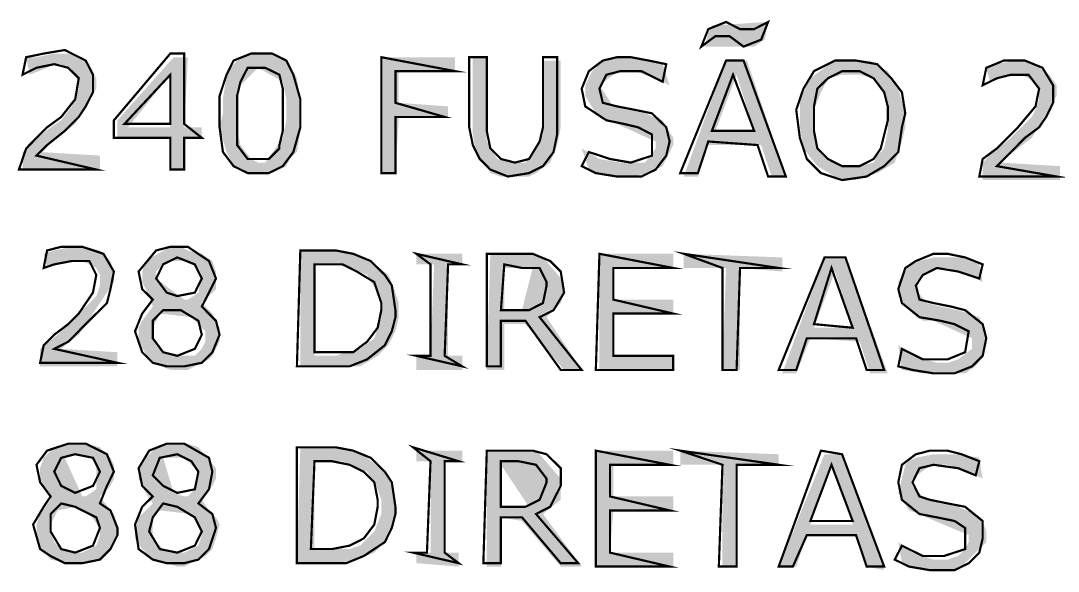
# Model space of a CAD drawing. Header units: millimetres. Extents: x 688550 to 690417, y 7458888 to 7459543.
# Drawn here: x 689739.6 to 689761.46, y 7459309.29 to 7459320.9 of the extents above; entities that cross this region are included whole.
import ezdxf

# ---------------------------------------------------------------- set-up
doc = ezdxf.new("R2010")
doc.units = ezdxf.units.MM
doc.header["$LTSCALE"] = 3
doc.header["$MEASUREMENT"] = 0
doc.layers.add('H', color=7, linetype='Continuous')
doc.layers.add('P', color=7, linetype='Continuous')

msp = doc.modelspace()

# ---------------------------------------------------------------- hatches: boundary and pattern name
at = {"layer": 'H', "linetype": 'Continuous'}
for points in [[(689754.014, 7459320.351), (689754.086, 7459320.649), (689754.161, 7459320.796), (689755.346, 7459320.871), (689755.274, 7459320.498), (689755.052, 7459320.351), (689754.237, 7459320.351), (689754.014, 7459320.351)], [(689741.272, 7459317.759), (689739.642, 7459317.759), (689739.642, 7459318.129), (689739.865, 7459318.351), (689740.234, 7459318.65), (689740.457, 7459318.797), (689740.679, 7459319.091), (689740.751, 7459319.242), (689740.826, 7459319.464), (689740.826, 7459319.611), (689740.751, 7459319.758), (689740.457, 7459319.981), (689740.31, 7459319.981), (689740.159, 7459319.905), (689739.789, 7459319.758), (689739.718, 7459320.128), (689739.936, 7459320.128), (689740.31, 7459320.204), (689740.604, 7459320.204), (689740.902, 7459320.128), (689741.049, 7459319.981), (689741.196, 7459319.683), (689741.196, 7459319.464), (689740.751, 7459318.721), (689740.381, 7459318.427), (689740.012, 7459318.129), (689741.272, 7459318.053), (689741.272, 7459317.759)], [(689744.455, 7459317.684), (689744.086, 7459317.831), (689744.014, 7459317.982), (689743.939, 7459318.129), (689743.792, 7459318.65), (689743.863, 7459318.944), (689743.863, 7459319.242), (689743.939, 7459319.758), (689744.014, 7459319.905), (689744.161, 7459320.057), (689744.455, 7459320.204), (689744.678, 7459320.204), (689744.606, 7459319.905), (689744.161, 7459319.464), (689744.161, 7459319.019), (689744.161, 7459318.574), (689744.233, 7459318.276), (689744.455, 7459317.982), (689744.606, 7459317.906), (689744.753, 7459317.906), (689745.123, 7459318.427), (689745.199, 7459318.797), (689745.199, 7459319.242), (689745.123, 7459319.611), (689744.606, 7459319.905), (689744.678, 7459320.204), (689744.9, 7459320.204), (689745.199, 7459320.057), (689745.346, 7459319.834), (689745.421, 7459319.683), (689745.493, 7459319.242), (689745.493, 7459318.944), (689745.493, 7459318.574), (689745.421, 7459318.129), (689745.27, 7459317.982), (689745.199, 7459317.831), (689744.9, 7459317.684), (689744.455, 7459317.684)], [(689742.754, 7459317.759), (689742.754, 7459318.427), (689741.641, 7459318.427), (689741.641, 7459318.797), (689741.864, 7459318.65), (689742.754, 7459318.65), (689742.754, 7459319.758), (689741.864, 7459318.65), (689741.641, 7459318.797), (689742.826, 7459320.128), (689743.124, 7459320.128), (689743.048, 7459318.65), (689743.418, 7459318.65), (689743.418, 7459318.427), (689743.048, 7459318.427), (689743.048, 7459317.759), (689742.754, 7459317.759)], [(689747.198, 7459317.684), (689747.198, 7459320.128), (689748.752, 7459320.128), (689748.752, 7459319.834), (689747.567, 7459319.834), (689747.567, 7459319.166), (689748.605, 7459319.091), (689748.605, 7459318.868), (689747.567, 7459318.868), (689747.496, 7459317.684), (689747.198, 7459317.684)], [(689749.865, 7459317.612), (689749.718, 7459317.612), (689749.495, 7459317.684), (689749.42, 7459317.831), (689749.197, 7459318.053), (689749.126, 7459318.498), (689749.126, 7459320.128), (689749.42, 7459320.128), (689749.42, 7459318.65), (689749.42, 7459318.351), (689749.642, 7459317.982), (689749.94, 7459317.906), (689750.234, 7459317.906), (689750.604, 7459318.498), (689750.604, 7459320.057), (689750.978, 7459320.057), (689750.978, 7459318.65), (689750.902, 7459318.276), (689750.755, 7459317.906), (689750.457, 7459317.684), (689750.31, 7459317.612), (689750.087, 7459317.612), (689749.865, 7459317.612)], [(689752.234, 7459317.612), (689752.015, 7459317.612), (689751.57, 7459317.759), (689751.419, 7459318.204), (689751.793, 7459317.982), (689752.234, 7459317.906), (689752.532, 7459317.906), (689752.754, 7459317.906), (689752.977, 7459318.204), (689752.977, 7459318.351), (689752.162, 7459318.721), (689751.94, 7459318.797), (689751.717, 7459318.944), (689751.494, 7459319.313), (689751.494, 7459319.536), (689751.641, 7459319.834), (689751.717, 7459319.905), (689751.864, 7459320.057), (689752.162, 7459320.128), (689752.532, 7459320.128), (689752.754, 7459320.057), (689753.124, 7459319.981), (689753.271, 7459319.536), (689752.977, 7459319.683), (689752.532, 7459319.834), (689752.234, 7459319.834), (689752.087, 7459319.758), (689751.793, 7459319.536), (689752.087, 7459319.091), (689752.385, 7459319.019), (689752.754, 7459318.944), (689753.124, 7459318.797), (689753.347, 7459318.427), (689753.347, 7459318.276), (689753.271, 7459318.129), (689753.124, 7459317.831), (689752.83, 7459317.684), (689752.456, 7459317.612), (689752.234, 7459317.612)], [(689755.72, 7459317.612), (689755.421, 7459317.612), (689755.199, 7459318.276), (689755.052, 7459318.574), (689754.682, 7459319.758), (689754.237, 7459318.574), (689755.052, 7459318.574), (689755.199, 7459318.276), (689754.086, 7459318.276), (689753.867, 7459317.612), (689753.569, 7459317.612), (689754.46, 7459320.057), (689754.901, 7459320.057), (689755.72, 7459317.612)], [(689756.975, 7459317.537), (689756.753, 7459317.612), (689756.383, 7459317.831), (689756.089, 7459318.204), (689756.014, 7459318.65), (689756.014, 7459318.944), (689756.014, 7459319.242), (689756.236, 7459319.683), (689756.534, 7459319.905), (689756.753, 7459320.057), (689756.975, 7459320.057), (689757.496, 7459320.057), (689757.274, 7459319.758), (689756.904, 7459319.758), (689756.606, 7459319.683), (689756.534, 7459319.536), (689756.459, 7459319.389), (689756.312, 7459319.019), (689756.312, 7459318.797), (689756.312, 7459318.574), (689756.383, 7459318.204), (689756.534, 7459318.053), (689756.606, 7459317.982), (689756.904, 7459317.831), (689757.274, 7459317.831), (689757.568, 7459317.906), (689757.643, 7459318.053), (689757.79, 7459318.204), (689757.866, 7459318.574), (689757.866, 7459319.019), (689757.79, 7459319.389), (689757.568, 7459319.683), (689757.274, 7459319.758), (689757.496, 7459320.057), (689757.719, 7459319.905), (689757.866, 7459319.834), (689758.088, 7459319.464), (689758.235, 7459318.944), (689758.235, 7459318.797), (689758.235, 7459318.65), (689758.164, 7459318.351), (689758.088, 7459318.129), (689758.013, 7459317.906), (689757.643, 7459317.684), (689757.198, 7459317.537), (689756.975, 7459317.537)], [(689761.495, 7459317.537), (689759.865, 7459317.537), (689759.865, 7459317.906), (689760.088, 7459318.129), (689760.457, 7459318.427), (689760.68, 7459318.65), (689760.902, 7459318.868), (689760.978, 7459319.019), (689761.054, 7459319.242), (689761.054, 7459319.464), (689760.978, 7459319.611), (689760.68, 7459319.758), (689760.533, 7459319.758), (689760.386, 7459319.758), (689760.163, 7459319.683), (689760.016, 7459319.611), (689759.941, 7459319.905), (689760.163, 7459319.981), (689760.533, 7459320.057), (689760.755, 7459320.057), (689761.054, 7459319.905), (689761.272, 7459319.758), (689761.423, 7459319.536), (689761.423, 7459319.313), (689760.902, 7459318.427), (689760.608, 7459318.204), (689760.235, 7459317.906), (689761.495, 7459317.831), (689761.495, 7459317.537)], [(689741.641, 7459313.61), (689740.012, 7459313.61), (689740.012, 7459313.979), (689740.381, 7459314.277), (689740.604, 7459314.5), (689740.826, 7459314.723), (689741.049, 7459314.945), (689741.196, 7459315.092), (689741.272, 7459315.315), (689741.272, 7459315.537), (689741.196, 7459315.684), (689740.902, 7459315.831), (689740.679, 7459315.831), (689740.532, 7459315.831), (689740.159, 7459315.684), (689740.087, 7459315.983), (689740.31, 7459316.054), (689740.679, 7459316.13), (689740.973, 7459316.13), (689741.272, 7459316.054), (689741.494, 7459315.831), (689741.566, 7459315.609), (689741.566, 7459315.386), (689740.973, 7459314.5), (689740.826, 7459314.277), (689740.457, 7459313.979), (689741.641, 7459313.908), (689741.641, 7459313.61)], [(689743.124, 7459313.534), (689742.901, 7459313.534), (689742.754, 7459313.534), (689742.385, 7459313.685), (689742.309, 7459313.757), (689742.086, 7459314.13), (689742.086, 7459314.424), (689742.162, 7459314.571), (689742.385, 7459314.87), (689742.532, 7459314.723), (689742.385, 7459314.424), (689742.385, 7459314.202), (689742.456, 7459314.055), (689742.603, 7459313.908), (689742.826, 7459313.832), (689743.048, 7459313.832), (689743.271, 7459313.832), (689743.418, 7459313.979), (689743.493, 7459314.13), (689743.493, 7459314.349), (689743.199, 7459314.647), (689742.532, 7459314.723), (689742.385, 7459314.87), (689742.309, 7459315.092), (689742.162, 7459315.386), (689742.162, 7459315.609), (689742.233, 7459315.831), (689742.754, 7459316.13), (689742.977, 7459316.13), (689743.124, 7459316.054), (689743.418, 7459315.983), (689743.64, 7459315.831), (689743.716, 7459315.609), (689743.716, 7459315.239), (689743.418, 7459314.945), (689743.346, 7459315.164), (689743.418, 7459315.537), (689743.346, 7459315.684), (689743.048, 7459315.831), (689742.826, 7459315.831), (689742.679, 7459315.831), (689742.456, 7459315.609), (689742.456, 7459315.462), (689743.048, 7459315.017), (689743.124, 7459315.017), (689743.346, 7459315.164), (689743.418, 7459314.945), (689743.64, 7459314.723), (689743.716, 7459314.571), (689743.792, 7459314.424), (689743.792, 7459314.13), (689743.64, 7459313.832), (689743.569, 7459313.757), (689743.418, 7459313.685), (689743.124, 7459313.534)], [(689746.085, 7459313.61), (689745.493, 7459313.61), (689745.493, 7459316.054), (689746.307, 7459316.054), (689746.53, 7459315.983), (689746.753, 7459315.907), (689746.975, 7459315.831), (689747.345, 7459315.537), (689747.42, 7459315.386), (689747.567, 7459314.945), (689747.567, 7459314.647), (689747.496, 7459314.349), (689747.345, 7459314.055), (689747.122, 7459313.832), (689746.753, 7459313.61), (689746.236, 7459313.61), (689746.236, 7459313.832), (689746.459, 7459313.908), (689746.606, 7459313.908), (689746.753, 7459313.979), (689747.051, 7459314.202), (689747.198, 7459314.647), (689747.198, 7459314.945), (689747.122, 7459315.164), (689746.9, 7459315.537), (689746.53, 7459315.684), (689746.236, 7459315.76), (689745.791, 7459315.76), (689745.791, 7459313.832), (689746.236, 7459313.832), (689746.236, 7459313.61), (689746.085, 7459313.61)], [(689748.903, 7459313.534), (689747.937, 7459313.534), (689747.937, 7459313.832), (689748.235, 7459313.832), (689748.311, 7459315.76), (689747.937, 7459315.76), (689747.937, 7459315.983), (689748.903, 7459315.983), (689748.903, 7459315.76), (689748.605, 7459315.76), (689748.605, 7459313.832), (689748.903, 7459313.832), (689748.903, 7459313.534)], [(689751.049, 7459313.534), (689750.234, 7459314.5), (689749.789, 7459314.5), (689749.789, 7459314.794), (689750.163, 7459314.794), (689750.386, 7459315.684), (689750.163, 7459315.684), (689749.789, 7459315.684), (689749.789, 7459314.794), (689749.789, 7459314.5), (689749.789, 7459313.534), (689749.42, 7459313.534), (689749.495, 7459315.983), (689750.163, 7459315.983), (689750.457, 7459315.983), (689750.604, 7459315.907), (689751.049, 7459315.386), (689751.049, 7459315.164), (689750.978, 7459314.945), (689750.68, 7459314.647), (689751.419, 7459313.534), (689751.049, 7459313.534)], [(689753.347, 7459313.534), (689751.793, 7459313.534), (689751.793, 7459315.983), (689753.347, 7459315.983), (689753.347, 7459315.684), (689752.087, 7459315.684), (689752.087, 7459315.017), (689753.347, 7459315.017), (689753.347, 7459314.723), (689752.087, 7459314.723), (689752.087, 7459313.832), (689753.347, 7459313.832), (689753.347, 7459313.534)], [(689754.384, 7459313.534), (689754.46, 7459315.684), (689753.569, 7459315.684), (689753.569, 7459315.983), (689755.644, 7459315.907), (689755.644, 7459315.609), (689754.754, 7459315.684), (689754.754, 7459313.534), (689754.384, 7459313.534)], [(689757.496, 7459313.463), (689757.274, 7459314.13), (689757.127, 7459314.424), (689756.753, 7459315.609), (689756.312, 7459314.424), (689757.127, 7459314.424), (689757.274, 7459314.13), (689756.236, 7459314.202), (689755.938, 7459313.463), (689755.644, 7459313.463), (689756.534, 7459315.907), (689756.975, 7459315.907), (689757.866, 7459313.463), (689757.496, 7459313.463)], [(689758.828, 7459313.463), (689758.605, 7459313.463), (689758.164, 7459313.534), (689758.088, 7459314.055), (689758.387, 7459313.832), (689758.903, 7459313.685), (689759.126, 7459313.685), (689759.348, 7459313.757), (689759.642, 7459313.979), (689759.642, 7459314.202), (689758.828, 7459314.571), (689758.605, 7459314.571), (689758.387, 7459314.723), (689758.088, 7459315.092), (689758.088, 7459315.386), (689758.235, 7459315.684), (689758.387, 7459315.76), (689758.534, 7459315.831), (689758.828, 7459315.907), (689759.201, 7459315.907), (689759.42, 7459315.907), (689759.794, 7459315.76), (689759.865, 7459315.386), (689759.571, 7459315.537), (689759.126, 7459315.684), (689758.903, 7459315.684), (689758.681, 7459315.609), (689758.458, 7459315.386), (689758.458, 7459315.239), (689758.681, 7459314.945), (689758.979, 7459314.87), (689759.348, 7459314.794), (689759.794, 7459314.647), (689759.941, 7459314.277), (689759.865, 7459313.832), (689759.718, 7459313.61), (689759.495, 7459313.463), (689759.126, 7459313.463), (689758.828, 7459313.463)], [(689740.604, 7459309.46), (689740.234, 7459309.536), (689740.012, 7459309.758), (689739.936, 7459310.052), (689739.936, 7459310.275), (689740.012, 7459310.497), (689740.234, 7459310.796), (689740.381, 7459310.573), (689740.234, 7459310.275), (689740.234, 7459310.128), (689740.31, 7459309.905), (689740.457, 7459309.758), (689740.679, 7459309.683), (689740.902, 7459309.683), (689741.049, 7459309.758), (689741.196, 7459309.83), (689741.272, 7459310.052), (689741.272, 7459310.203), (689741.049, 7459310.497), (689740.751, 7459310.649), (689740.381, 7459310.573), (689740.234, 7459310.796), (689740.159, 7459310.943), (689740.012, 7459311.241), (689740.012, 7459311.463), (689740.087, 7459311.682), (689740.31, 7459311.904), (689740.604, 7459311.98), (689740.973, 7459311.98), (689741.272, 7459311.904), (689741.494, 7459311.682), (689741.566, 7459311.535), (689741.566, 7459311.241), (689741.494, 7459311.09), (689741.272, 7459310.867), (689741.196, 7459311.018), (689741.196, 7459311.61), (689740.902, 7459311.757), (689740.679, 7459311.757), (689740.532, 7459311.682), (689740.902, 7459310.867), (689740.973, 7459310.867), (689741.196, 7459311.018), (689741.272, 7459310.867), (689741.494, 7459310.573), (689741.566, 7459310.497), (689741.641, 7459310.275), (689741.641, 7459310.052), (689741.494, 7459309.758), (689741.272, 7459309.536), (689740.973, 7459309.46), (689740.604, 7459309.46)], [(689742.901, 7459309.389), (689742.679, 7459309.46), (689742.385, 7459309.536), (689742.233, 7459309.683), (689742.162, 7459309.758), (689742.011, 7459309.981), (689742.011, 7459310.128), (689742.086, 7459310.426), (689742.385, 7459310.72), (689742.532, 7459310.573), (689742.385, 7459310.426), (689742.385, 7459310.275), (689742.385, 7459310.052), (689742.456, 7459309.905), (689742.603, 7459309.758), (689742.754, 7459309.683), (689743.048, 7459309.683), (689743.199, 7459309.758), (689743.346, 7459309.83), (689743.418, 7459310.052), (689743.418, 7459310.203), (689743.199, 7459310.497), (689742.532, 7459310.573), (689742.385, 7459310.72), (689742.233, 7459310.943), (689742.086, 7459311.241), (689742.086, 7459311.463), (689742.233, 7459311.682), (689742.456, 7459311.904), (689742.754, 7459311.98), (689743.124, 7459311.98), (689743.346, 7459311.904), (689743.716, 7459311.463), (689743.716, 7459311.241), (689743.64, 7459311.09), (689743.418, 7459310.796), (689743.271, 7459311.018), (689743.346, 7459311.388), (689743.048, 7459311.682), (689742.826, 7459311.682), (689742.603, 7459311.682), (689742.826, 7459310.943), (689743.048, 7459310.867), (689743.124, 7459310.867), (689743.271, 7459311.018), (689743.418, 7459310.796), (689743.569, 7459310.573), (689743.716, 7459310.426), (689743.792, 7459310.275), (689743.716, 7459309.981), (689743.64, 7459309.758), (689743.493, 7459309.611), (689743.346, 7459309.536), (689743.048, 7459309.389), (689742.901, 7459309.389)], [(689745.421, 7459309.46), (689745.493, 7459311.904), (689746.085, 7459311.904), (689746.236, 7459311.904), (689746.236, 7459311.61), (689745.791, 7459311.61), (689745.791, 7459309.758), (689746.16, 7459309.758), (689746.383, 7459309.758), (689746.53, 7459309.758), (689746.753, 7459309.83), (689747.051, 7459310.128), (689747.198, 7459310.497), (689747.198, 7459310.796), (689747.122, 7459311.018), (689746.9, 7459311.388), (689746.53, 7459311.535), (689746.383, 7459311.61), (689746.236, 7459311.61), (689746.236, 7459311.904), (689746.53, 7459311.833), (689746.753, 7459311.757), (689746.9, 7459311.682), (689747.273, 7459311.388), (689747.42, 7459311.165), (689747.496, 7459310.867), (689747.496, 7459310.497), (689747.42, 7459310.203), (689747.273, 7459309.905), (689747.051, 7459309.683), (689746.681, 7459309.536), (689746.236, 7459309.46), (689745.421, 7459309.46)], [(689748.827, 7459309.389), (689747.937, 7459309.46), (689747.937, 7459309.683), (689748.235, 7459309.683), (689748.235, 7459311.61), (689747.937, 7459311.61), (689747.937, 7459311.833), (689748.903, 7459311.833), (689748.903, 7459311.61), (689748.533, 7459311.61), (689748.533, 7459309.683), (689748.827, 7459309.683), (689748.827, 7459309.389)], [(689750.978, 7459309.389), (689750.163, 7459310.35), (689749.718, 7459310.426), (689749.718, 7459310.649), (689750.31, 7459310.649), (689749.718, 7459311.535), (689749.718, 7459310.649), (689749.718, 7459310.426), (689749.718, 7459309.389), (689749.42, 7459309.389), (689749.42, 7459311.833), (689750.234, 7459311.833), (689750.386, 7459311.833), (689750.533, 7459311.757), (689750.978, 7459311.241), (689750.978, 7459311.018), (689750.978, 7459310.796), (689750.604, 7459310.497), (689751.419, 7459309.389), (689750.978, 7459309.389)], [(689753.347, 7459309.389), (689751.717, 7459309.389), (689751.717, 7459311.833), (689753.347, 7459311.833), (689753.347, 7459311.535), (689752.087, 7459311.535), (689752.087, 7459310.867), (689753.347, 7459310.867), (689753.347, 7459310.573), (689752.087, 7459310.573), (689752.015, 7459309.683), (689753.347, 7459309.683), (689753.347, 7459309.389)], [(689754.682, 7459309.389), (689754.384, 7459309.389), (689754.384, 7459311.535), (689753.494, 7459311.535), (689753.494, 7459311.833), (689755.568, 7459311.757), (689755.568, 7459311.535), (689754.682, 7459311.535), (689754.682, 7459309.389)], [(689757.79, 7459309.313), (689757.421, 7459309.389), (689757.198, 7459310.052), (689757.127, 7459310.275), (689756.681, 7459311.535), (689756.236, 7459310.275), (689757.127, 7459310.275), (689757.198, 7459310.052), (689756.161, 7459310.052), (689755.938, 7459309.389), (689755.568, 7459309.389), (689756.534, 7459311.757), (689756.904, 7459311.757), (689757.79, 7459309.313)], [(689758.828, 7459309.313), (689758.605, 7459309.313), (689758.164, 7459309.46), (689758.088, 7459309.905), (689758.387, 7459309.683), (689758.828, 7459309.536), (689759.126, 7459309.536), (689759.348, 7459309.611), (689759.495, 7459309.758), (689759.571, 7459309.905), (689759.571, 7459310.052), (689758.681, 7459310.426), (689758.534, 7459310.497), (689758.311, 7459310.573), (689758.088, 7459310.943), (689758.235, 7459311.535), (689758.311, 7459311.61), (689758.458, 7459311.682), (689758.828, 7459311.757), (689759.126, 7459311.757), (689759.348, 7459311.757), (689759.794, 7459311.682), (689759.865, 7459311.241), (689759.571, 7459311.388), (689759.126, 7459311.535), (689758.828, 7459311.535), (689758.681, 7459311.463), (689758.387, 7459311.241), (689758.387, 7459311.09), (689758.681, 7459310.796), (689758.979, 7459310.72), (689759.348, 7459310.649), (689759.718, 7459310.497), (689759.865, 7459310.35), (689759.941, 7459310.128), (689759.941, 7459309.905), (689759.42, 7459309.389), (689759.273, 7459309.313), (689759.05, 7459309.313), (689758.828, 7459309.313)]]:
    msp.add_hatch(color=256, dxfattribs=at).paths.add_polyline_path(points)

# ---------------------------------------------------------------- linework, layer by layer
at = {"layer": 'P', "const_width": 0.0462}
for points in [[(689755.346, 7459320.871), (689755.052, 7459320.72), (689754.754, 7459320.72), (689754.46, 7459320.871), (689754.086, 7459320.72), (689753.939, 7459320.351), (689754.237, 7459320.573), (689754.531, 7459320.573), (689754.829, 7459320.351), (689755.199, 7459320.498), (689755.346, 7459320.871), (689755.346, 7459320.871)], [(689741.196, 7459317.759), (689739.936, 7459318.053), (689740.159, 7459318.276), (689740.532, 7459318.574), (689740.826, 7459318.868), (689740.973, 7459319.091), (689741.125, 7459319.389), (689741.125, 7459319.758), (689740.973, 7459320.057), (689740.532, 7459320.279), (689740.087, 7459320.204), (689739.718, 7459320.128), (689739.642, 7459319.758), (689739.936, 7459319.905), (689740.31, 7459319.981), (689740.604, 7459319.905), (689740.826, 7459319.683), (689740.751, 7459319.242), (689740.457, 7459318.868), (689740.159, 7459318.65), (689739.936, 7459318.427), (689739.718, 7459318.204), (689739.566, 7459317.759), (689741.196, 7459317.759), (689741.196, 7459317.759)], [(689743.418, 7459318.427), (689743.048, 7459318.721), (689743.048, 7459320.204), (689742.754, 7459320.204), (689741.566, 7459318.797), (689741.566, 7459318.427), (689742.754, 7459318.427), (689742.754, 7459317.759), (689743.048, 7459317.759), (689743.048, 7459318.427), (689743.418, 7459318.427), (689743.418, 7459318.427)], [(689745.493, 7459318.944), (689745.493, 7459319.242), (689745.346, 7459319.758), (689745.199, 7459320.057), (689744.9, 7459320.204), (689744.455, 7459320.204), (689744.086, 7459320.057), (689743.939, 7459319.758), (689743.792, 7459319.313), (689743.792, 7459318.944), (689743.792, 7459318.65), (689743.863, 7459318.129), (689744.086, 7459317.831), (689744.384, 7459317.684), (689744.829, 7459317.684), (689745.123, 7459317.831), (689745.346, 7459318.129), (689745.493, 7459318.65), (689745.493, 7459318.944), (689745.493, 7459318.944)], [(689748.752, 7459319.834), (689747.198, 7459320.128), (689747.198, 7459317.684), (689747.496, 7459317.684), (689747.496, 7459318.868), (689748.533, 7459318.868), (689747.496, 7459319.166), (689747.496, 7459319.834), (689748.752, 7459319.834), (689748.752, 7459319.834)], [(689750.902, 7459318.65), (689750.902, 7459320.128), (689750.604, 7459320.128), (689750.604, 7459318.65), (689750.533, 7459318.351), (689750.31, 7459317.982), (689750.012, 7459317.906), (689749.718, 7459317.982), (689749.495, 7459318.204), (689749.42, 7459318.574), (689749.42, 7459320.128), (689749.05, 7459320.128), (689749.05, 7459318.65), (689749.126, 7459318.276), (689749.273, 7459317.982), (689749.495, 7459317.759), (689749.865, 7459317.612), (689750.31, 7459317.684), (689750.604, 7459317.831), (689750.827, 7459318.129), (689750.902, 7459318.498), (689750.902, 7459318.65), (689750.902, 7459318.65)], [(689753.271, 7459318.351), (689753.2, 7459318.65), (689752.901, 7459318.944), (689752.532, 7459319.019), (689752.162, 7459319.091), (689751.864, 7459319.166), (689751.793, 7459319.464), (689751.94, 7459319.758), (689752.234, 7459319.834), (689752.679, 7459319.834), (689753.124, 7459319.611), (689753.2, 7459319.981), (689752.83, 7459320.057), (689752.456, 7459320.128), (689752.162, 7459320.128), (689751.864, 7459320.057), (689751.57, 7459319.834), (689751.419, 7459319.464), (689751.494, 7459319.091), (689751.94, 7459318.797), (689752.309, 7459318.721), (689752.607, 7459318.65), (689752.901, 7459318.498), (689752.901, 7459318.053), (689752.456, 7459317.906), (689752.015, 7459317.982), (689751.57, 7459318.129), (689751.419, 7459317.831), (689751.717, 7459317.684), (689752.162, 7459317.612), (689752.679, 7459317.612), (689752.977, 7459317.759), (689753.2, 7459318.053), (689753.271, 7459318.351), (689753.271, 7459318.351)], [(689755.72, 7459317.612), (689754.829, 7459320.057), (689754.46, 7459320.057), (689753.494, 7459317.684), (689753.867, 7459317.684), (689754.086, 7459318.351), (689755.123, 7459318.276), (689755.346, 7459317.612), (689755.72, 7459317.612), (689755.72, 7459317.612)], [(689757.866, 7459319.758), (689757.643, 7459319.981), (689757.198, 7459320.057), (689756.753, 7459320.057), (689756.312, 7459319.834), (689756.089, 7459319.464), (689755.938, 7459319.019), (689756.014, 7459318.427), (689756.161, 7459317.982), (689756.459, 7459317.684), (689756.904, 7459317.537), (689757.421, 7459317.612), (689757.79, 7459317.831), (689758.088, 7459318.129), (689758.164, 7459318.65), (689758.235, 7459318.944), (689758.164, 7459319.389), (689757.941, 7459319.683), (689757.866, 7459319.758), (689757.866, 7459319.758)], [(689761.423, 7459317.612), (689760.163, 7459317.831), (689760.386, 7459318.053), (689760.755, 7459318.427), (689761.054, 7459318.65), (689761.201, 7459318.868), (689761.348, 7459319.166), (689761.348, 7459319.536), (689761.125, 7459319.905), (689760.755, 7459320.057), (689760.31, 7459320.057), (689759.941, 7459319.905), (689759.865, 7459319.536), (689760.163, 7459319.683), (689760.457, 7459319.758), (689760.831, 7459319.758), (689761.054, 7459319.464), (689760.978, 7459319.091), (689760.608, 7459318.65), (689760.386, 7459318.427), (689760.163, 7459318.204), (689759.865, 7459317.982), (689759.794, 7459317.612), (689761.423, 7459317.612), (689761.423, 7459317.612)], [(689742.754, 7459318.721), (689741.788, 7459318.721), (689742.754, 7459319.758), (689742.754, 7459318.721), (689742.754, 7459318.721)], [(689745.052, 7459318.204), (689744.829, 7459317.982), (689744.384, 7459317.982), (689744.161, 7459318.276), (689744.161, 7459318.65), (689744.161, 7459318.944), (689744.161, 7459319.313), (689744.233, 7459319.611), (689744.384, 7459319.905), (689744.753, 7459319.905), (689745.052, 7459319.758), (689745.123, 7459319.464), (689745.123, 7459319.091), (689745.123, 7459318.574), (689745.052, 7459318.276), (689745.052, 7459318.204), (689745.052, 7459318.204)], [(689755.052, 7459318.574), (689754.161, 7459318.574), (689754.607, 7459319.758), (689755.052, 7459318.574), (689755.052, 7459318.574)], [(689757.866, 7459318.797), (689757.719, 7459318.204), (689757.568, 7459317.982), (689757.274, 7459317.831), (689756.904, 7459317.831), (689756.606, 7459317.982), (689756.383, 7459318.204), (689756.312, 7459318.574), (689756.312, 7459319.091), (689756.383, 7459319.464), (689756.606, 7459319.683), (689756.904, 7459319.834), (689757.274, 7459319.834), (689757.568, 7459319.683), (689757.79, 7459319.389), (689757.866, 7459319.091), (689757.866, 7459318.797), (689757.866, 7459318.797)], [(689741.641, 7459313.685), (689740.31, 7459313.979), (689740.604, 7459314.13), (689740.973, 7459314.5), (689741.196, 7459314.723), (689741.419, 7459314.945), (689741.494, 7459315.239), (689741.566, 7459315.609), (689741.347, 7459315.983), (689740.902, 7459316.13), (689740.457, 7459316.13), (689740.159, 7459316.054), (689740.087, 7459315.684), (689740.31, 7459315.76), (689740.679, 7459315.831), (689741.049, 7459315.831), (689741.196, 7459315.537), (689741.125, 7459315.164), (689740.826, 7459314.723), (689740.604, 7459314.5), (689740.31, 7459314.277), (689740.087, 7459314.055), (689740.012, 7459313.685), (689741.641, 7459313.685), (689741.641, 7459313.685)], [(689743.792, 7459314.277), (689743.716, 7459314.571), (689743.418, 7459314.87), (689743.569, 7459315.164), (689743.716, 7459315.462), (689743.569, 7459315.831), (689743.124, 7459316.13), (689742.754, 7459316.13), (689742.456, 7459316.054), (689742.086, 7459315.609), (689742.162, 7459315.239), (689742.385, 7459315.017), (689742.162, 7459314.723), (689742.011, 7459314.349), (689742.162, 7459313.908), (689742.385, 7459313.685), (689742.679, 7459313.61), (689743.048, 7459313.61), (689743.418, 7459313.685), (689743.64, 7459313.908), (689743.792, 7459314.277), (689743.792, 7459314.277)], [(689747.496, 7459314.794), (689747.42, 7459315.315), (689747.273, 7459315.537), (689746.975, 7459315.831), (689746.606, 7459315.983), (689746.236, 7459316.054), (689745.493, 7459316.054), (689745.421, 7459313.61), (689746.085, 7459313.61), (689746.53, 7459313.61), (689746.9, 7459313.757), (689747.273, 7459314.055), (689747.42, 7459314.349), (689747.496, 7459314.647), (689747.496, 7459314.794), (689747.496, 7459314.794)], [(689755.568, 7459315.684), (689753.569, 7459315.983), (689754.384, 7459315.684), (689754.384, 7459313.534), (689754.682, 7459313.534), (689754.754, 7459315.684), (689755.568, 7459315.684), (689755.568, 7459315.684)], [(689743.418, 7459315.462), (689743.271, 7459315.164), (689742.901, 7459315.092), (689742.679, 7459315.164), (689742.456, 7459315.462), (689742.603, 7459315.76), (689742.901, 7459315.907), (689743.271, 7459315.76), (689743.418, 7459315.462), (689743.418, 7459315.462)], [(689748.903, 7459313.61), (689748.533, 7459313.832), (689748.605, 7459315.76), (689748.903, 7459315.76), (689747.937, 7459315.983), (689748.235, 7459315.76), (689748.235, 7459313.832), (689747.937, 7459313.832), (689748.903, 7459313.61), (689748.903, 7459313.61)], [(689751.419, 7459313.534), (689750.533, 7459314.647), (689750.827, 7459314.794), (689751.049, 7459315.164), (689750.978, 7459315.609), (689750.755, 7459315.831), (689750.386, 7459315.983), (689750.087, 7459315.983), (689749.42, 7459315.983), (689749.42, 7459313.61), (689749.718, 7459313.61), (689749.718, 7459314.571), (689750.234, 7459314.571), (689750.978, 7459313.534), (689751.419, 7459313.534), (689751.419, 7459313.534)], [(689753.347, 7459313.534), (689753.347, 7459313.832), (689752.087, 7459313.832), (689752.087, 7459314.723), (689753.347, 7459314.723), (689752.087, 7459315.017), (689752.087, 7459315.684), (689753.347, 7459315.684), (689751.793, 7459315.983), (689751.717, 7459313.534), (689753.347, 7459313.534), (689753.347, 7459313.534)], [(689757.79, 7459313.534), (689756.975, 7459315.907), (689756.534, 7459315.907), (689755.568, 7459313.534), (689755.938, 7459313.534), (689756.161, 7459314.202), (689757.198, 7459314.202), (689757.421, 7459313.534), (689757.79, 7459313.534), (689757.79, 7459313.534)], [(689759.941, 7459314.202), (689759.865, 7459314.5), (689759.495, 7459314.794), (689759.201, 7459314.87), (689758.828, 7459314.945), (689758.534, 7459315.017), (689758.458, 7459315.315), (689758.605, 7459315.537), (689758.903, 7459315.684), (689759.348, 7459315.609), (689759.794, 7459315.462), (689759.865, 7459315.76), (689759.495, 7459315.907), (689759.126, 7459315.983), (689758.828, 7459315.983), (689758.458, 7459315.831), (689758.235, 7459315.684), (689758.088, 7459315.239), (689758.164, 7459314.945), (689758.534, 7459314.647), (689758.979, 7459314.571), (689759.273, 7459314.5), (689759.571, 7459314.349), (689759.495, 7459313.908), (689759.126, 7459313.757), (689758.605, 7459313.757), (689758.164, 7459313.979), (689758.088, 7459313.61), (689758.387, 7459313.534), (689758.828, 7459313.463), (689759.273, 7459313.463), (689759.642, 7459313.61), (689759.865, 7459313.832), (689759.941, 7459314.202), (689759.941, 7459314.202)], [(689747.198, 7459314.794), (689747.122, 7459314.424), (689746.9, 7459314.13), (689746.606, 7459313.908), (689746.16, 7459313.908), (689745.791, 7459313.908), (689745.791, 7459315.76), (689746.085, 7459315.76), (689746.383, 7459315.76), (689746.681, 7459315.609), (689747.051, 7459315.386), (689747.198, 7459314.945), (689747.198, 7459314.794), (689747.198, 7459314.794)], [(689750.68, 7459315.315), (689750.604, 7459314.945), (689750.31, 7459314.794), (689749.718, 7459314.794), (689749.789, 7459315.76), (689750.163, 7459315.684), (689750.533, 7459315.684), (689750.68, 7459315.386), (689750.68, 7459315.315), (689750.68, 7459315.315)], [(689757.127, 7459314.424), (689756.312, 7459314.5), (689756.681, 7459315.684), (689757.127, 7459314.424), (689757.127, 7459314.424)], [(689743.418, 7459314.277), (689743.271, 7459313.979), (689742.901, 7459313.832), (689742.603, 7459313.908), (689742.385, 7459314.202), (689742.385, 7459314.571), (689742.603, 7459314.794), (689742.977, 7459314.794), (689743.346, 7459314.571), (689743.418, 7459314.277), (689743.418, 7459314.277)], [(689741.641, 7459310.203), (689741.494, 7459310.573), (689741.272, 7459310.72), (689741.419, 7459311.09), (689741.566, 7459311.388), (689741.419, 7459311.757), (689740.973, 7459311.98), (689740.604, 7459311.98), (689740.159, 7459311.833), (689739.936, 7459311.535), (689740.012, 7459311.165), (689740.234, 7459310.867), (689740.087, 7459310.649), (689739.865, 7459310.275), (689740.012, 7459309.758), (689740.234, 7459309.611), (689740.532, 7459309.46), (689740.902, 7459309.46), (689741.272, 7459309.536), (689741.494, 7459309.758), (689741.641, 7459310.052), (689741.641, 7459310.203), (689741.641, 7459310.203)], [(689743.716, 7459310.203), (689743.64, 7459310.497), (689743.346, 7459310.72), (689743.569, 7459311.018), (689743.64, 7459311.388), (689743.569, 7459311.682), (689743.048, 7459311.98), (689742.679, 7459311.98), (689742.309, 7459311.833), (689742.086, 7459311.463), (689742.162, 7459311.09), (689742.385, 7459310.867), (689742.162, 7459310.649), (689742.011, 7459310.275), (689742.086, 7459309.758), (689742.385, 7459309.536), (689742.679, 7459309.46), (689743.048, 7459309.46), (689743.346, 7459309.536), (689743.569, 7459309.758), (689743.716, 7459310.203), (689743.716, 7459310.203)], [(689747.496, 7459310.649), (689747.42, 7459311.165), (689747.273, 7459311.388), (689746.975, 7459311.682), (689746.606, 7459311.833), (689746.236, 7459311.904), (689745.421, 7459311.904), (689745.421, 7459309.46), (689746.013, 7459309.46), (689746.459, 7459309.46), (689746.828, 7459309.611), (689747.273, 7459309.905), (689747.42, 7459310.203), (689747.496, 7459310.497), (689747.496, 7459310.649), (689747.496, 7459310.649)], [(689748.827, 7459309.46), (689748.533, 7459309.683), (689748.533, 7459311.61), (689748.827, 7459311.61), (689747.866, 7459311.904), (689748.235, 7459311.61), (689748.16, 7459309.683), (689747.866, 7459309.683), (689748.827, 7459309.46), (689748.827, 7459309.46)], [(689755.568, 7459311.535), (689753.494, 7459311.833), (689754.384, 7459311.535), (689754.308, 7459309.389), (689754.682, 7459309.389), (689754.682, 7459311.535), (689755.568, 7459311.535), (689755.568, 7459311.535)], [(689741.272, 7459311.388), (689741.125, 7459311.09), (689740.751, 7459310.943), (689740.457, 7459311.09), (689740.31, 7459311.388), (689740.457, 7459311.682), (689740.751, 7459311.757), (689741.125, 7459311.682), (689741.272, 7459311.388), (689741.272, 7459311.388)], [(689743.346, 7459311.388), (689743.271, 7459311.018), (689742.901, 7459310.943), (689742.603, 7459311.09), (689742.385, 7459311.312), (689742.532, 7459311.682), (689742.901, 7459311.757), (689743.199, 7459311.61), (689743.346, 7459311.388), (689743.346, 7459311.388)], [(689751.347, 7459309.46), (689750.457, 7459310.497), (689750.755, 7459310.649), (689750.978, 7459311.09), (689750.978, 7459311.463), (689750.68, 7459311.757), (689750.386, 7459311.833), (689749.42, 7459311.833), (689749.348, 7459309.46), (689749.718, 7459309.46), (689749.718, 7459310.426), (689750.163, 7459310.426), (689750.978, 7459309.46), (689751.347, 7459309.46), (689751.347, 7459309.46)], [(689753.271, 7459309.389), (689752.015, 7459309.683), (689752.015, 7459310.573), (689753.271, 7459310.573), (689752.015, 7459310.867), (689752.015, 7459311.535), (689753.271, 7459311.535), (689751.717, 7459311.833), (689751.717, 7459309.389), (689753.271, 7459309.389), (689753.271, 7459309.389)], [(689757.79, 7459309.389), (689756.904, 7459311.757), (689756.459, 7459311.833), (689755.568, 7459309.389), (689755.867, 7459309.389), (689756.161, 7459310.052), (689757.198, 7459310.052), (689757.421, 7459309.389), (689757.79, 7459309.389), (689757.79, 7459309.389)], [(689759.865, 7459310.052), (689759.865, 7459310.35), (689759.495, 7459310.649), (689759.126, 7459310.72), (689758.756, 7459310.796), (689758.534, 7459310.867), (689758.387, 7459311.165), (689758.534, 7459311.463), (689758.828, 7459311.535), (689759.348, 7459311.463), (689759.718, 7459311.312), (689759.794, 7459311.61), (689759.42, 7459311.757), (689759.126, 7459311.833), (689758.756, 7459311.833), (689758.458, 7459311.757), (689758.164, 7459311.535), (689758.088, 7459311.165), (689758.164, 7459310.796), (689758.534, 7459310.497), (689758.903, 7459310.426), (689759.273, 7459310.35), (689759.495, 7459310.203), (689759.495, 7459309.758), (689759.05, 7459309.611), (689758.605, 7459309.611), (689758.164, 7459309.83), (689758.013, 7459309.536), (689758.311, 7459309.389), (689758.756, 7459309.313), (689759.273, 7459309.313), (689759.571, 7459309.46), (689759.794, 7459309.683), (689759.865, 7459309.981), (689759.865, 7459310.052), (689759.865, 7459310.052)], [(689747.122, 7459310.649), (689747.051, 7459310.275), (689746.828, 7459309.981), (689746.53, 7459309.83), (689746.16, 7459309.758), (689745.715, 7459309.758), (689745.791, 7459311.61), (689746.16, 7459311.61), (689746.53, 7459311.535), (689746.828, 7459311.388), (689747.051, 7459311.165), (689747.122, 7459310.796), (689747.122, 7459310.649), (689747.122, 7459310.649)], [(689750.68, 7459311.165), (689750.533, 7459310.796), (689750.234, 7459310.649), (689749.718, 7459310.649), (689749.718, 7459311.61), (689750.087, 7459311.61), (689750.457, 7459311.535), (689750.68, 7459311.241), (689750.68, 7459311.165), (689750.68, 7459311.165)], [(689757.127, 7459310.35), (689756.236, 7459310.35), (689756.681, 7459311.535), (689757.127, 7459310.35), (689757.127, 7459310.35)], [(689741.272, 7459310.203), (689741.125, 7459309.83), (689740.751, 7459309.683), (689740.457, 7459309.758), (689740.234, 7459310.128), (689740.234, 7459310.497), (689740.457, 7459310.72), (689740.751, 7459310.649), (689741.196, 7459310.426), (689741.272, 7459310.203), (689741.272, 7459310.203)], [(689743.418, 7459310.128), (689743.271, 7459309.83), (689742.901, 7459309.683), (689742.532, 7459309.758), (689742.309, 7459310.128), (689742.385, 7459310.426), (689742.603, 7459310.72), (689742.901, 7459310.649), (689743.271, 7459310.426), (689743.418, 7459310.128), (689743.418, 7459310.128)]]:
    msp.add_lwpolyline(points, dxfattribs=at)

doc.saveas('drawing.dxf')
